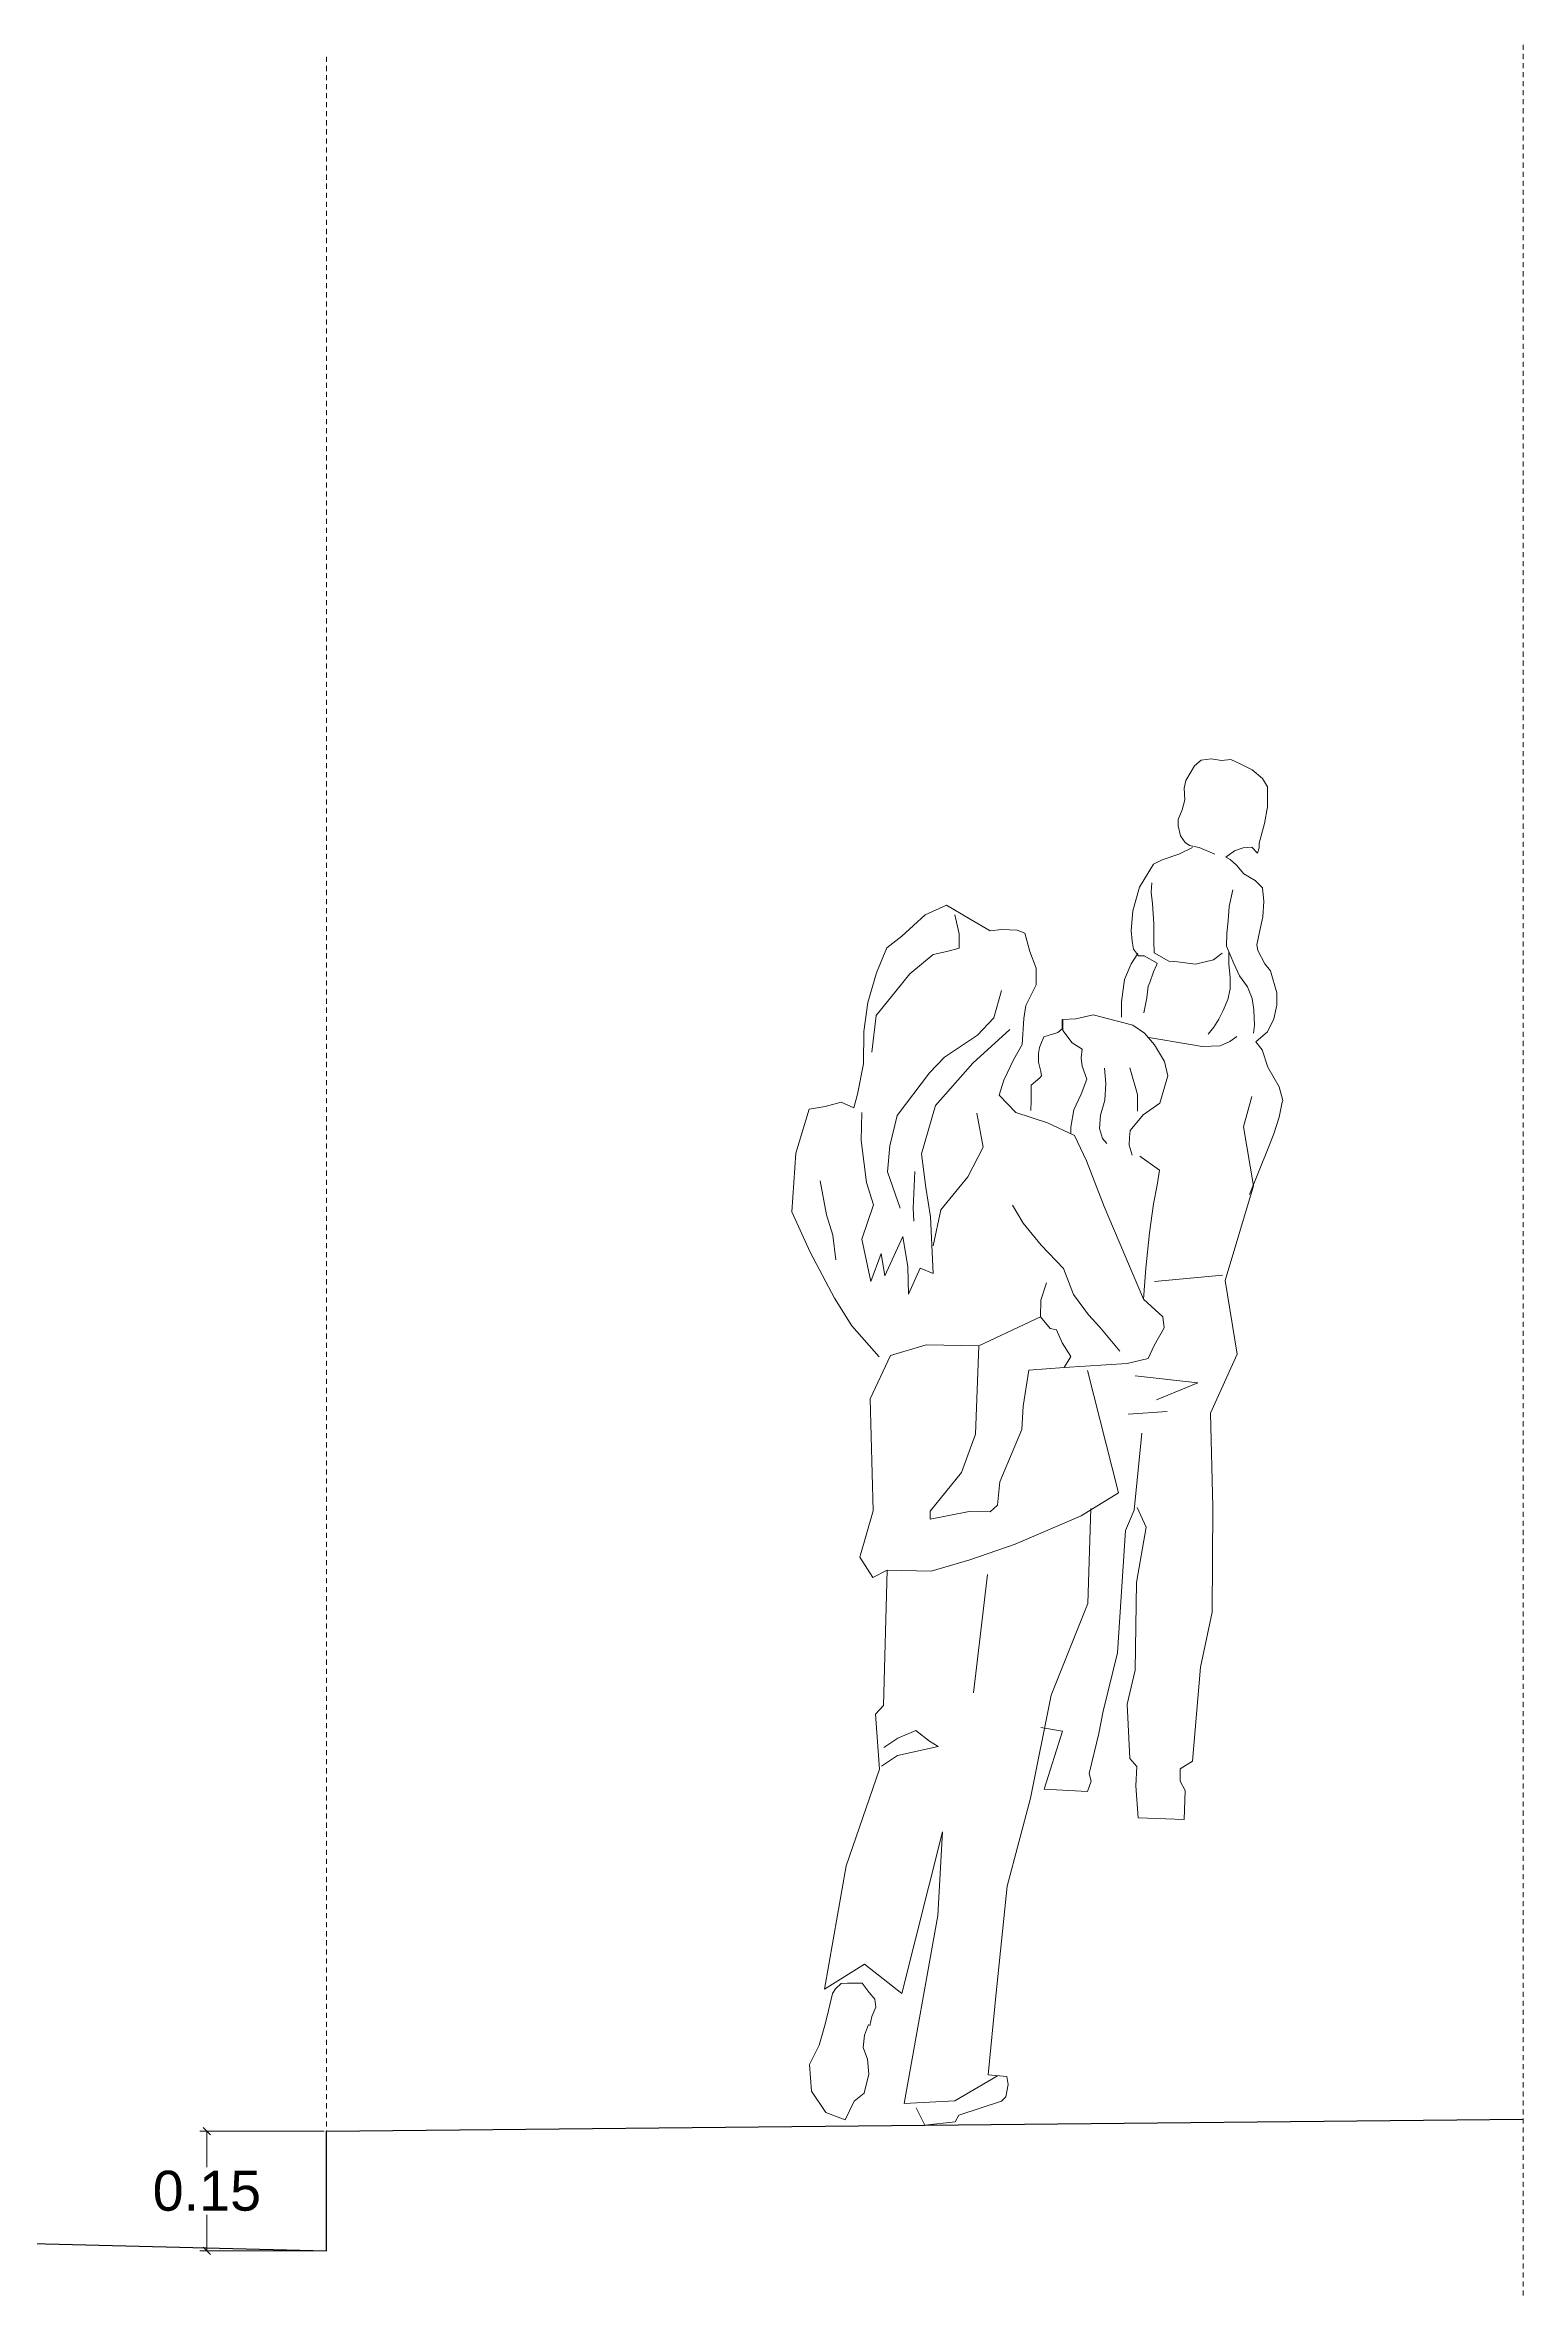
# Model space of a CAD drawing. Header units: millimetres. Extents: x 366 to 1555, y 702 to 1543.
# Drawn here: x 1196.6 to 1233.6, y 1403 to 1459.3 of the extents above; entities that cross this region are included whole.
import ezdxf

# ---------------------------------------------------------------- set-up
doc = ezdxf.new("R2010")
doc.units = ezdxf.units.MM
doc.linetypes.add('RECINZ5', pattern=[6, 2, 4])
doc.linetypes.add('TRATTEGGIATA', pattern=[19.05, 12.7, -6.35])
for name, color, linetype, lineweight in [('1_CARTIGLIO', 7, 'Continuous', 9), ('6_ACQUEDOTTO', 152, 'Continuous', 30), ('6_SEDE STRADALE', 7, 'Continuous', 30), ('6_SEZIONE MARCI', 30, 'Continuous', 30)]:
    doc.layers.add(name, color=color, linetype=linetype, lineweight=lineweight)
doc.layers.get('0').off()
doc.layers.get('0').freeze()
doc.styles.get("Standard").update_dxf_attribs({"font": 'arial.ttf'})
doc.dimstyles.get("Standard").update_dxf_attribs({"dimtxt": 0.18, "dimasz": 0.18, "dimexe": 0.18, "dimexo": 0.0625, "dimgap": 0.09, "dimtad": 0, "dimtih": 1, "dimtoh": 1, "dimdec": 4, "dimzin": 0, "dimdsep": 46, "dimtxsty": 'Standard', "dimcen": 0.09, "dimadec": 0, "dimazin": 0, "dimtfac": 1, "dimtdec": 4, "dimtofl": 0, "dimtmove": 0, "dimatfit": 3, "dimfxl": 1, "dimtolj": 1, "dimtzin": 0, "dimarcsym": 0})

# ---------------------------------------------------------------- blocks, each defined once
blk = doc.blocks.new('_Oblique')
at = {"color": 0, "linetype": 'ByBlock', "lineweight": -2}
blk.add_line((-0.5, -0.5), (0.5, 0.5), dxfattribs=at)
blk = doc.blocks.new('*D39')
at = {"layer": '1_CARTIGLIO', "color": 0, "linetype": 'RECINZ5', "lineweight": 0, "transparency": 16777216}
for p, q in [((1203.568, 1407.002), (1200.451, 1407.002)), ((1200.631, 1407.002), (1200.631, 1406.102)), ((1200.631, 1404.002), (1200.631, 1404.901)), ((1203.568, 1404.002), (1200.451, 1404.002))]:
    blk.add_line(p, q, dxfattribs=at)
at = {"layer": 'Defpoints', "color": 0, "linetype": 'RECINZ5', "transparency": 16777216}
for p in [(1203.631, 1407.002), (1200.631, 1404.002), (1203.631, 1404.002)]:
    blk.add_point(p, dxfattribs=at)
at = {"layer": '1_CARTIGLIO', "color": 0, "linetype": 'RECINZ5', "lineweight": 0, "transparency": 16777216, "xscale": 0.18, "yscale": 0.18, "zscale": 0.18}
for p, rotation in [((1200.631, 1407.002), 90), ((1200.631, 1404.002), 270)]:
    blk.add_blockref('_Oblique', p, dxfattribs=dict(at, rotation=rotation))
at = {"layer": '1_CARTIGLIO', "color": 0, "linetype": 'RECINZ5', "transparency": 16777216, "insert": (1200.631, 1405.502), "char_height": 0.18, "attachment_point": 5}
blk.add_mtext('\\A1;{\\H5.5556x;0.15}', dxfattribs=at)

msp = doc.modelspace()

# ---------------------------------------------------------------- linework, layer by layer
at = {"layer": '1_CARTIGLIO', "ltscale": 100}
for p, q in [((1225.39226, 1441.22616), (1225.17248, 1440.86505)), ((1225.55889, 1441.37011), (1225.39226, 1441.22616)), ((1225.81287, 1441.40476), (1225.55889, 1441.37011)), ((1226.06639, 1441.3669), (1225.81287, 1441.40476)), ((1226.29955, 1441.38614), (1226.06639, 1441.3669)), ((1226.55261, 1441.27579), (1226.29955, 1441.38614)), ((1226.84168, 1441.12896), (1226.55261, 1441.27579)), ((1227.09405, 1440.90986), (1226.84168, 1441.12896)), ((1225.17248, 1440.86505), (1225.13498, 1440.66849)), ((1225.13498, 1440.66849), (1225.15386, 1440.37837)), ((1227.22224, 1440.70708), (1227.09405, 1440.90986)), ((1227.21903, 1440.19959), (1227.22063, 1440.45333)), ((1227.22063, 1440.45333), (1227.22224, 1440.70708)), ((1224.98504, 1439.88746), (1224.98402, 1439.72693)), ((1225.07976, 1440.12508), (1224.98504, 1439.88746)), ((1225.15386, 1440.37837), (1225.07976, 1440.12508)), ((1227.14391, 1439.78577), (1227.21903, 1440.19959)), ((1224.98402, 1439.72693), (1225.03938, 1439.47282)), ((1225.03938, 1439.47282), (1225.16262, 1439.30632)), ((1225.16262, 1439.30632), (1225.27091, 1439.23314)), ((1227.01055, 1439.17035), (1227.01134, 1439.29463)), ((1227.01134, 1439.29463), (1227.14391, 1439.78577)), ((1224.36169, 1438.76762), (1224.01624, 1438.1898)), ((1224.57987, 1438.875), (1224.36169, 1438.76762)), ((1225.00025, 1439.01734), (1224.57987, 1438.875)), ((1225.34308, 1439.18089), (1225.00025, 1439.01734)), ((1225.27091, 1439.23314), (1225.50879, 1439.17984)), ((1225.50879, 1439.17984), (1225.90648, 1439.01161)), ((1226.17531, 1438.93741), (1226.39385, 1439.10174)), ((1226.28373, 1438.88494), (1226.17531, 1438.93741)), ((1226.44852, 1438.73889), (1226.28373, 1438.88494)), ((1226.39385, 1439.10174), (1226.61181, 1439.17287)), ((1226.62839, 1438.52025), (1226.44852, 1438.73889)), ((1226.61181, 1439.17287), (1226.8294, 1439.18703)), ((1226.8294, 1439.18703), (1226.97348, 1439.04111)), ((1226.97348, 1439.04111), (1227.01055, 1439.17035)), ((1224.01624, 1438.1898), (1223.84676, 1437.59532)), ((1224.32246, 1438.29661), (1224.30545, 1438.06368)), ((1226.91734, 1438.3527), (1226.62839, 1438.52025)), ((1227.09744, 1438.17031), (1226.91734, 1438.3527)), ((1227.13153, 1437.8283), (1227.09744, 1438.17031)), ((1219.17128, 1437.73364), (1218.64157, 1437.49877)), ((1219.76461, 1437.38292), (1219.17128, 1437.73364)), ((1223.84676, 1437.59532), (1223.8074, 1437.10359)), ((1224.30545, 1438.06368), (1224.33987, 1437.77345)), ((1224.33987, 1437.77345), (1224.37291, 1437.26573)), ((1226.26072, 1437.70434), (1226.23772, 1437.34198)), ((1226.35141, 1438.12324), (1226.26072, 1437.70434)), ((1227.10839, 1437.44522), (1227.13153, 1437.8283)), ((1218.64157, 1437.49877), (1218.05814, 1436.9587)), ((1219.38727, 1437.49406), (1219.49304, 1437.02213)), ((1219.49304, 1437.02213), (1219.49074, 1436.65963)), ((1220.27027, 1437.08971), (1219.76461, 1437.38292)), ((1220.56049, 1437.12413), (1220.27027, 1437.08971)), ((1220.9436, 1437.10617), (1220.56049, 1437.12413)), ((1221.13993, 1437.03242), (1220.9436, 1437.10617)), ((1221.26651, 1436.5759), (1221.13993, 1437.03242)), ((1223.8074, 1437.10359), (1223.82641, 1436.83418)), ((1224.37291, 1437.26573), (1224.37015, 1436.83074)), ((1226.19954, 1437.03667), (1226.19747, 1436.71043)), ((1226.23772, 1437.34198), (1226.19954, 1437.03667)), ((1226.95894, 1436.74186), (1227.03373, 1437.1039)), ((1227.03373, 1437.1039), (1227.10839, 1437.44522)), ((1217.67827, 1436.6711), (1217.42053, 1436.04093)), ((1218.05814, 1436.9587), (1217.67827, 1436.6711)), ((1218.83724, 1436.50323), (1218.25414, 1436.01494)), ((1219.17948, 1436.57356), (1218.83724, 1436.50323)), ((1219.49074, 1436.65963), (1219.17948, 1436.57356)), ((1221.42442, 1436.16061), (1221.26651, 1436.5759)), ((1223.96945, 1436.52255), (1223.80213, 1436.26985)), ((1223.82641, 1436.83418), (1223.86139, 1436.63199)), ((1223.86139, 1436.63199), (1223.98465, 1436.47067)), ((1223.98465, 1436.47067), (1224.12965, 1436.46975)), ((1224.12965, 1436.46975), (1224.45475, 1436.28644)), ((1224.37015, 1436.83074), (1224.38386, 1436.54065)), ((1224.38386, 1436.54065), (1224.74507, 1436.33639)), ((1225.86903, 1436.36553), (1226.08758, 1436.52987)), ((1226.19747, 1436.71043), (1226.37597, 1436.27429)), ((1226.25352, 1436.56507), (1226.25155, 1436.25436)), ((1226.97874, 1436.59674), (1226.95894, 1436.74186)), ((1227.15792, 1436.26934), (1226.97874, 1436.59674)), ((1217.42053, 1436.04093), (1217.19832, 1435.2966)), ((1218.25414, 1436.01494), (1217.41375, 1434.96898)), ((1221.42177, 1435.74115), (1221.42442, 1436.16061)), ((1223.80213, 1436.26985), (1223.63907, 1435.87213)), ((1224.36534, 1436.0695), (1224.27039, 1435.79563)), ((1224.43885, 1436.22958), (1224.36534, 1436.0695)), ((1224.45475, 1436.28644), (1224.43885, 1436.22958)), ((1224.74507, 1436.33639), (1224.96247, 1436.31948)), ((1224.96247, 1436.31948), (1225.41782, 1436.25964)), ((1225.41782, 1436.25964), (1225.86903, 1436.36553)), ((1226.25155, 1436.25436), (1226.28574, 1435.92789)), ((1226.28574, 1435.92789), (1226.28391, 1435.63789)), ((1226.37597, 1436.27429), (1226.519, 1435.96266)), ((1226.519, 1435.96266), (1226.71926, 1435.69211)), ((1227.30177, 1436.08718), (1227.15792, 1436.26934)), ((1227.45887, 1435.54242), (1227.30177, 1436.08718)), ((1220.55086, 1435.60165), (1220.36526, 1434.91406)), ((1221.16471, 1435.21973), (1221.42177, 1435.74115)), ((1223.63907, 1435.87213), (1223.56304, 1435.31331)), ((1224.1955, 1435.41806), (1224.12058, 1435.03531)), ((1224.23359, 1435.70783), (1224.1955, 1435.41806)), ((1224.27039, 1435.79563), (1224.23359, 1435.70783)), ((1226.22524, 1435.36897), (1226.11475, 1435.0952)), ((1226.28391, 1435.63789), (1226.22524, 1435.36897)), ((1226.71926, 1435.69211), (1226.84171, 1435.40132)), ((1226.84171, 1435.40132), (1226.87612, 1435.1111)), ((1227.4569, 1435.23171), (1227.45887, 1435.54242)), ((1217.19832, 1435.2966), (1217.10052, 1434.5722)), ((1217.41375, 1434.96898), (1217.29917, 1434.0479)), ((1220.36526, 1434.91406), (1219.94823, 1434.48169)), ((1221.07049, 1434.24155), (1221.11086, 1434.89381)), ((1221.11086, 1434.89381), (1221.16471, 1435.21973)), ((1222.07393, 1434.867), (1222.07246, 1434.63397)), ((1222.41584, 1434.88555), (1222.07393, 1434.867)), ((1222.08937, 1434.85137), (1222.08776, 1434.59762)), ((1222.85152, 1434.99155), (1222.41584, 1434.88555)), ((1223.84937, 1434.73148), (1222.85152, 1434.99155)), ((1223.56304, 1435.31331), (1223.56061, 1434.9301)), ((1226.00463, 1434.87839), (1225.8791, 1434.6824)), ((1226.11475, 1435.0952), (1226.00463, 1434.87839)), ((1226.87612, 1435.1111), (1226.89441, 1434.72776)), ((1227.21964, 1434.56516), (1227.38224, 1434.89039)), ((1227.38224, 1434.89039), (1227.4569, 1435.23171)), ((1217.10052, 1434.5722), (1217.09538, 1433.75918)), ((1219.94823, 1434.48169), (1219.12649, 1433.92759)), ((1220.76217, 1434.62154), (1219.83503, 1433.7781)), ((1220.85057, 1433.85972), (1221.07049, 1434.24155)), ((1221.54183, 1434.2541), (1221.50502, 1434.1663)), ((1221.61547, 1434.43489), (1221.54183, 1434.2541)), ((1221.96312, 1434.54145), (1221.61547, 1434.43489)), ((1222.07246, 1434.63397), (1221.96312, 1434.54145)), ((1222.08776, 1434.59762), (1222.32401, 1434.28541)), ((1222.32401, 1434.28541), (1222.57674, 1434.12327)), ((1224.13808, 1434.52769), (1223.84937, 1434.73148)), ((1224.38999, 1434.23609), (1224.13808, 1434.52769)), ((1225.2394, 1434.25143), (1224.24614, 1434.41825)), ((1224.64112, 1433.8202), (1224.38999, 1434.23609)), ((1225.586, 1434.19227), (1225.2394, 1434.25143)), ((1226.03666, 1434.21014), (1225.586, 1434.19227)), ((1225.8791, 1434.6824), (1225.73296, 1434.50207)), ((1226.27555, 1434.31738), (1226.03666, 1434.21014)), ((1226.45759, 1434.44052), (1226.27555, 1434.31738)), ((1226.89441, 1434.72776), (1226.87246, 1434.53111)), ((1226.92804, 1434.31325), (1227.05301, 1434.42121)), ((1226.92804, 1434.31325), (1226.92804, 1434.31325)), ((1227.0873, 1434.11028), (1226.92804, 1434.31325)), ((1227.05301, 1434.42121), (1227.21964, 1434.56516)), ((1217.09538, 1433.75918), (1216.94557, 1432.99886)), ((1219.12649, 1433.92759), (1218.74594, 1433.53123)), ((1219.83503, 1433.7781), (1218.9013, 1432.71202)), ((1220.60915, 1433.35373), (1220.85057, 1433.85972)), ((1221.48339, 1434.02143), (1221.48201, 1433.80394)), ((1221.48201, 1433.80394), (1221.53747, 1433.56536)), ((1221.50502, 1434.1663), (1221.48339, 1434.02143)), ((1222.57674, 1434.12327), (1222.55465, 1433.9059)), ((1222.55465, 1433.9059), (1222.57409, 1433.70381)), ((1222.57409, 1433.70381), (1222.69631, 1433.37678)), ((1223.13303, 1433.64849), (1223.16686, 1433.26505)), ((1223.77009, 1433.66), (1223.96264, 1432.99073)), ((1224.72686, 1433.45715), (1224.64112, 1433.8202)), ((1227.22954, 1433.67437), (1227.0873, 1434.11028)), ((1227.39355, 1433.40404), (1227.22954, 1433.67437)), ((1218.74594, 1433.53123), (1217.94167, 1432.46433)), ((1220.49801, 1432.97639), (1220.60915, 1433.35373)), ((1221.29664, 1433.15259), (1221.29468, 1432.84188)), ((1221.2971, 1433.22509), (1221.29664, 1433.15259)), ((1221.4064, 1433.31244), (1221.2971, 1433.22509)), ((1221.51574, 1433.40496), (1221.4064, 1433.31244)), ((1221.5575, 1433.45649), (1221.51574, 1433.40496)), ((1221.53747, 1433.56536), (1221.5575, 1433.45649)), ((1222.69631, 1433.37678), (1222.54892, 1432.99967)), ((1223.16686, 1433.26505), (1223.1487, 1432.85087)), ((1224.52572, 1432.76966), (1224.72686, 1433.45715)), ((1227.51646, 1433.18575), (1227.39355, 1433.40404)), ((1227.60748, 1432.83821), (1227.51646, 1433.18575)), ((1215.73138, 1432.62331), (1215.39815, 1431.52236)), ((1216.13058, 1432.69329), (1215.73138, 1432.62331)), ((1216.53001, 1432.79952), (1216.13058, 1432.69329)), ((1216.85534, 1432.65246), (1216.53001, 1432.79952)), ((1216.94557, 1432.99886), (1216.85534, 1432.65246)), ((1217.05143, 1432.54246), (1217.03144, 1431.83829)), ((1218.9013, 1432.71202), (1218.55185, 1431.50241)), ((1219.93585, 1432.52422), (1220.09101, 1431.67393)), ((1220.91471, 1432.53874), (1220.49801, 1432.97639)), ((1221.7106, 1432.27995), (1220.91471, 1432.53874)), ((1221.29468, 1432.84188), (1221.29307, 1432.58814)), ((1222.36515, 1432.60207), (1222.2899, 1432.16754)), ((1222.54892, 1432.99967), (1222.36515, 1432.60207)), ((1223.1487, 1432.85087), (1223.03753, 1432.46835)), ((1223.96264, 1432.99073), (1223.95999, 1432.57127)), ((1224.10443, 1432.48232), (1224.52572, 1432.76966)), ((1226.62452, 1432.17637), (1226.82612, 1432.93636)), ((1227.51165, 1432.42452), (1227.58654, 1432.80209)), ((1227.58654, 1432.80209), (1227.60748, 1432.83821)), ((1217.94167, 1432.46433), (1217.75561, 1431.70424)), ((1222.38183, 1431.96499), (1221.7106, 1432.27995)), ((1222.2899, 1432.16754), (1222.28898, 1432.02254)), ((1222.68337, 1431.33128), (1222.38183, 1431.96499)), ((1223.03753, 1432.46835), (1223.01475, 1432.14224)), ((1223.01475, 1432.14224), (1223.08565, 1431.88803)), ((1223.75908, 1431.92002), (1223.77566, 1432.08564)), ((1223.77566, 1432.08564), (1224.10443, 1432.48232)), ((1226.86896, 1430.70408), (1226.62452, 1432.17637)), ((1227.23742, 1431.64427), (1227.38471, 1432.00585)), ((1227.38471, 1432.00585), (1227.51165, 1432.42452)), ((1215.39815, 1431.52236), (1215.29564, 1430.05226)), ((1217.03144, 1431.83829), (1217.16976, 1430.78096)), ((1217.75561, 1431.70424), (1217.69452, 1431.05211)), ((1218.55185, 1431.50241), (1218.65529, 1430.66281)), ((1220.09101, 1431.67393), (1219.70826, 1430.93062)), ((1223.08565, 1431.88803), (1223.19361, 1431.76306)), ((1223.75784, 1431.72324), (1223.75908, 1431.92002)), ((1223.82873, 1431.46904), (1223.75784, 1431.72324)), ((1224.51514, 1431.09701), (1224.02538, 1431.44708)), ((1226.77438, 1430.48717), (1227.23742, 1431.64427)), ((1216.01001, 1430.82455), (1216.16517, 1429.97426)), ((1217.69452, 1431.05211), (1218.01503, 1430.14381)), ((1218.38336, 1431.06329), (1218.34128, 1430.14175)), ((1219.70826, 1430.93062), (1219.02979, 1430.10114)), ((1223.13184, 1430.18395), (1222.68337, 1431.33128)), ((1224.45579, 1430.71934), (1224.51514, 1431.09701)), ((1217.16976, 1430.78096), (1217.34747, 1430.22054)), ((1218.65529, 1430.66281), (1218.77489, 1429.9215)), ((1224.36477, 1430.24865), (1224.45579, 1430.71934)), ((1226.16519, 1428.33151), (1226.86896, 1430.70408)), ((1215.29564, 1430.05226), (1215.76046, 1429.0343)), ((1216.16517, 1429.97426), (1216.32767, 1429.46572)), ((1217.34747, 1430.22054), (1217.05207, 1429.36792)), ((1218.34128, 1430.14175), (1218.35993, 1429.81537)), ((1218.77489, 1429.9215), (1218.83845, 1428.50732)), ((1219.02979, 1430.10114), (1218.84281, 1429.19605)), ((1220.82751, 1430.21406), (1221.09394, 1429.76183)), ((1221.09394, 1429.76183), (1221.54621, 1429.21521)), ((1224.11143, 1427.8577), (1223.13184, 1430.18395)), ((1224.26698, 1429.52426), (1224.36477, 1430.24865)), ((1216.32767, 1429.46572), (1216.39627, 1428.84902)), ((1217.05207, 1429.36792), (1217.27835, 1428.29968)), ((1217.62623, 1428.44248), (1218.08304, 1429.4339)), ((1218.08304, 1429.4339), (1218.20769, 1428.67184)), ((1221.54621, 1429.21521), (1222.10699, 1428.63165)), ((1224.17331, 1428.63411), (1224.26698, 1429.52426)), ((1215.76046, 1429.0343), (1216.36946, 1427.88595)), ((1217.27835, 1428.29968), (1217.53655, 1429.00235)), ((1217.53655, 1429.00235), (1217.62623, 1428.44248)), ((1218.20769, 1428.67184), (1218.21887, 1427.98301)), ((1218.21887, 1427.98301), (1218.51299, 1428.63366)), ((1218.51299, 1428.63366), (1218.83845, 1428.50732)), ((1222.10699, 1428.63165), (1222.35661, 1427.97755)), ((1224.11143, 1427.8577), (1224.17331, 1428.63411)), ((1221.5375, 1427.83773), (1221.68524, 1428.2718)), ((1226.09351, 1428.46143), (1224.38874, 1428.30649)), ((1226.45903, 1426.48085), (1226.16519, 1428.33151)), ((1216.36946, 1427.88595), (1216.8001, 1427.19446)), ((1221.53484, 1427.41827), (1221.5375, 1427.83773)), ((1222.35661, 1427.97755), (1222.73143, 1427.46767)), ((1222.73143, 1427.46767), (1223.01946, 1427.15513)), ((1224.60064, 1427.4196), (1224.11143, 1427.8577)), ((1216.8001, 1427.19446), (1217.48393, 1426.41333)), ((1221.53484, 1427.41827), (1219.98697, 1426.68751)), ((1221.77122, 1427.12677), (1221.53484, 1427.41827)), ((1221.93152, 1427.0895), (1221.77122, 1427.12677)), ((1222.07446, 1426.76234), (1221.93152, 1427.0895)), ((1223.01946, 1427.15513), (1223.52319, 1426.55639)), ((1224.37856, 1426.69598), (1224.63515, 1427.14491)), ((1224.63515, 1427.14491), (1224.60064, 1427.4196)), ((1217.25978, 1425.36348), (1217.77415, 1426.44775)), ((1217.77415, 1426.44775), (1218.66655, 1426.7114)), ((1218.66655, 1426.7114), (1219.98697, 1426.68751)), ((1219.98697, 1426.68751), (1219.90048, 1424.47675)), ((1222.28979, 1426.41919), (1222.07446, 1426.76234)), ((1222.12752, 1426.14574), (1222.28979, 1426.41919)), ((1223.70247, 1426.24453), (1224.23149, 1426.37066)), ((1224.23149, 1426.37066), (1224.37856, 1426.69598)), ((1225.79714, 1424.99876), (1226.45903, 1426.48085)), ((1221.10117, 1425.17346), (1221.23636, 1426.07888)), ((1221.23636, 1426.07888), (1222.12752, 1426.14574)), ((1222.12752, 1426.14574), (1223.70247, 1426.24453)), ((1223.48518, 1423.00405), (1222.70705, 1426.06958)), ((1223.9025, 1425.93773), (1225.47571, 1425.76206)), ((1225.47571, 1425.76206), (1224.44244, 1425.33358)), ((1217.33521, 1422.55097), (1217.25978, 1425.36348)), ((1221.06125, 1424.5937), (1221.10117, 1425.17346)), ((1223.73069, 1424.97558), (1224.70989, 1425.04188)), ((1225.85474, 1422.64209), (1225.79714, 1424.99876)), ((1219.90048, 1424.47675), (1219.55261, 1423.51572)), ((1220.50916, 1423.27662), (1221.06125, 1424.5937)), ((1223.88118, 1422.56653), (1224.07467, 1424.50214)), ((1219.55261, 1423.51572), (1218.76447, 1422.54193)), ((1220.45371, 1422.69696), (1220.50916, 1423.27662)), ((1222.55457, 1422.42992), (1223.48518, 1423.00405)), ((1217.00163, 1421.39305), (1217.33521, 1422.55097)), ((1218.76447, 1422.54193), (1218.76323, 1422.34515)), ((1218.76323, 1422.34515), (1219.7432, 1422.53574)), ((1219.7432, 1422.53574), (1220.27141, 1422.5324)), ((1220.27141, 1422.5324), (1220.45371, 1422.69696)), ((1220.89804, 1421.71538), (1222.55457, 1422.42992)), ((1222.79392, 1422.60966), (1222.72193, 1420.23309)), ((1223.66047, 1422.06041), (1223.88118, 1422.56653)), ((1223.95413, 1422.63857), (1224.18405, 1422.14514)), ((1225.8381, 1420.01141), (1225.85474, 1422.64209)), ((1223.45983, 1418.9959), (1223.66047, 1422.06041)), ((1224.18405, 1422.14514), (1223.94221, 1420.7536)), ((1217.32466, 1420.8835), (1217.00163, 1421.39305)), ((1218.79122, 1421.03994), (1219.75625, 1421.32384)), ((1219.75625, 1421.32384), (1220.89804, 1421.71538)), ((1217.6883, 1421.06245), (1217.32466, 1420.8835)), ((1217.59435, 1417.671), (1217.6883, 1421.06245)), ((1217.6883, 1421.06245), (1218.79122, 1421.03994)), ((1220.20018, 1420.95897), (1219.85085, 1417.9891)), ((1223.94221, 1420.7536), (1223.90761, 1418.55805)), ((1222.72193, 1420.23309), (1221.80112, 1417.9344)), ((1225.53939, 1418.63577), (1225.8381, 1420.01141)), ((1223.10357, 1417.5274), (1223.45983, 1418.9959)), ((1223.90761, 1418.55805), (1223.70542, 1417.70485)), ((1225.34324, 1416.28071), (1225.53939, 1418.63577)), ((1221.80112, 1417.9344), (1221.27725, 1415.34837)), ((1217.39101, 1417.45478), (1217.59435, 1417.671)), ((1217.49105, 1416.07661), (1217.39101, 1417.45478)), ((1222.99129, 1416.96881), (1223.10357, 1417.5274)), ((1223.70542, 1417.70485), (1223.76934, 1416.34763)), ((1217.9517, 1416.85568), (1217.60324, 1416.61967)), ((1218.40347, 1417.04962), (1217.9517, 1416.85568)), ((1218.74873, 1416.77814), (1218.40347, 1417.04962)), ((1218.96541, 1416.6473), (1218.74873, 1416.77814)), ((1221.54223, 1417.12298), (1222.08538, 1417.02633)), ((1222.08538, 1417.02633), (1221.62568, 1415.5792)), ((1222.75193, 1415.97084), (1222.99129, 1416.96881)), ((1217.54847, 1416.14875), (1217.94895, 1416.42069)), ((1217.60324, 1416.61967), (1217.60324, 1416.61967)), ((1217.94895, 1416.42069), (1218.96541, 1416.6473)), ((1223.76934, 1416.34763), (1223.94931, 1416.14452)), ((1225.03646, 1416.08586), (1225.34324, 1416.28071)), ((1216.66267, 1413.65305), (1217.49105, 1416.07661)), ((1222.71283, 1415.52054), (1222.80247, 1415.77373)), ((1222.80247, 1415.77373), (1222.75193, 1415.97084)), ((1223.94931, 1416.14452), (1223.92552, 1415.65787)), ((1223.92552, 1415.65787), (1223.97744, 1414.86003)), ((1225.0345, 1415.77515), (1225.03646, 1416.08586)), ((1225.15731, 1415.54133), (1225.0345, 1415.77515)), ((1221.27725, 1415.34837), (1220.69881, 1413.14072)), ((1221.62568, 1415.5792), (1222.71283, 1415.52054)), ((1225.13719, 1414.81644), (1225.15731, 1415.54133)), ((1219.07616, 1414.5078), (1218.05622, 1410.45416)), ((1218.95412, 1412.40602), (1219.07616, 1414.5078)), ((1223.97744, 1414.86003), (1225.13719, 1414.81644)), ((1216.11487, 1410.55965), (1216.66267, 1413.65305)), ((1220.69881, 1413.14072), (1220.4121, 1410.38747)), ((1218.11129, 1407.69874), (1218.95412, 1412.40602)), ((1217.11832, 1411.18511), (1216.11487, 1410.55965)), ((1218.05622, 1410.45416), (1217.11832, 1411.18511)), ((1216.38943, 1410.57345), (1216.31615, 1410.44963)), ((1216.53525, 1410.702), (1216.38943, 1410.57345)), ((1216.69588, 1410.71652), (1216.53525, 1410.702)), ((1217.05837, 1410.71422), (1216.69588, 1410.71652)), ((1217.23815, 1410.48005), (1217.05837, 1410.71422)), ((1216.22028, 1410.03076), (1216.13005, 1409.68436)), ((1216.31615, 1410.44963), (1216.22028, 1410.03076)), ((1217.3821, 1410.31342), (1217.23815, 1410.48005)), ((1217.30685, 1409.87888), (1217.40153, 1410.11133)), ((1217.40153, 1410.11133), (1217.3821, 1410.31342)), ((1220.4121, 1410.38747), (1220.21834, 1408.41043)), ((1216.13005, 1409.68436), (1215.98175, 1409.16225)), ((1217.12262, 1409.40879), (1217.21753, 1409.67748)), ((1217.25355, 1409.641), (1217.30685, 1409.87888)), ((1215.98175, 1409.16225), (1215.74042, 1408.6718)), ((1217.0844, 1409.09831), (1217.12262, 1409.40879)), ((1217.19132, 1408.80762), (1217.0844, 1409.09831)), ((1215.74042, 1408.6718), (1215.79316, 1408.00341)), ((1217.11345, 1407.95881), (1217.22518, 1408.42937)), ((1217.22518, 1408.42937), (1217.19132, 1408.80762)), ((1220.45385, 1408.39082), (1219.38048, 1407.76322)), ((1220.21834, 1408.41043), (1220.68935, 1408.3712)), ((1220.68935, 1408.3712), (1220.72433, 1408.16901)), ((1215.79316, 1408.00341), (1216.15232, 1407.47291)), ((1216.63795, 1407.28859), (1216.85842, 1407.75846)), ((1216.85842, 1407.75846), (1217.11345, 1407.95881)), ((1219.38048, 1407.76322), (1218.11129, 1407.69874)), ((1220.55599, 1407.75578), (1219.48693, 1407.40004)), ((1220.66543, 1407.86384), (1220.55599, 1407.75578)), ((1220.72433, 1408.16901), (1220.66543, 1407.86384)), ((1216.15232, 1407.47291), (1216.63795, 1407.28859)), ((1218.63088, 1407.15169), (1218.41613, 1407.58806)), ((1219.39267, 1407.23491), (1218.63088, 1407.15169)), ((1219.48693, 1407.40004), (1219.39267, 1407.23491))]:
    msp.add_line(p, q, dxfattribs=at)
at = {"layer": '1_CARTIGLIO', "linetype": 'TRATTEGGIATA', "ltscale": 0.01}
for points in [[(1203.63088, 1459.00252), (1203.63088, 1407.00169)], [(1233.63088, 1459.30252), (1233.63088, 1399.00169)]]:
    msp.add_lwpolyline(points, dxfattribs=at)
at = {"layer": '6_ACQUEDOTTO'}
msp.add_lwpolyline([(1233.63088, 1407.30169), (1233.63088, 1407.30169)], dxfattribs=at)
at = {"layer": '6_SEDE STRADALE', "ltscale": 100}
msp.add_lwpolyline([(1148.63088, 1405.37669), (1203.63088, 1404.00169)], dxfattribs=at)
at = {"layer": '6_SEZIONE MARCI', "ltscale": 100}
msp.add_lwpolyline([(1203.63088, 1404.00169), (1203.63088, 1407.00169), (1233.63088, 1407.30169)], dxfattribs=at)

# ---------------------------------------------------------------- dimensions: what is measured, and where the dimension line sits
at = {"layer": '1_CARTIGLIO', "linetype": 'RECINZ5'}
dim = msp.add_linear_dim(base=(1200.63088, 1404.00169), p1=(1203.63088, 1407.00169), p2=(1203.63088, 1404.00169), angle=90, text='{\\H5.5556x;0.15}', dimstyle='Standard', override={"dimdsep": 0, "dimblk": 'Oblique', "dimlwd": 0, "dimlwe": 0}, dxfattribs=at)
dim.commit()
dim.dimension.update_dxf_attribs({"geometry": '*D39', "text_midpoint": (1200.63088, 1405.50169)})

doc.saveas('drawing.dxf')
